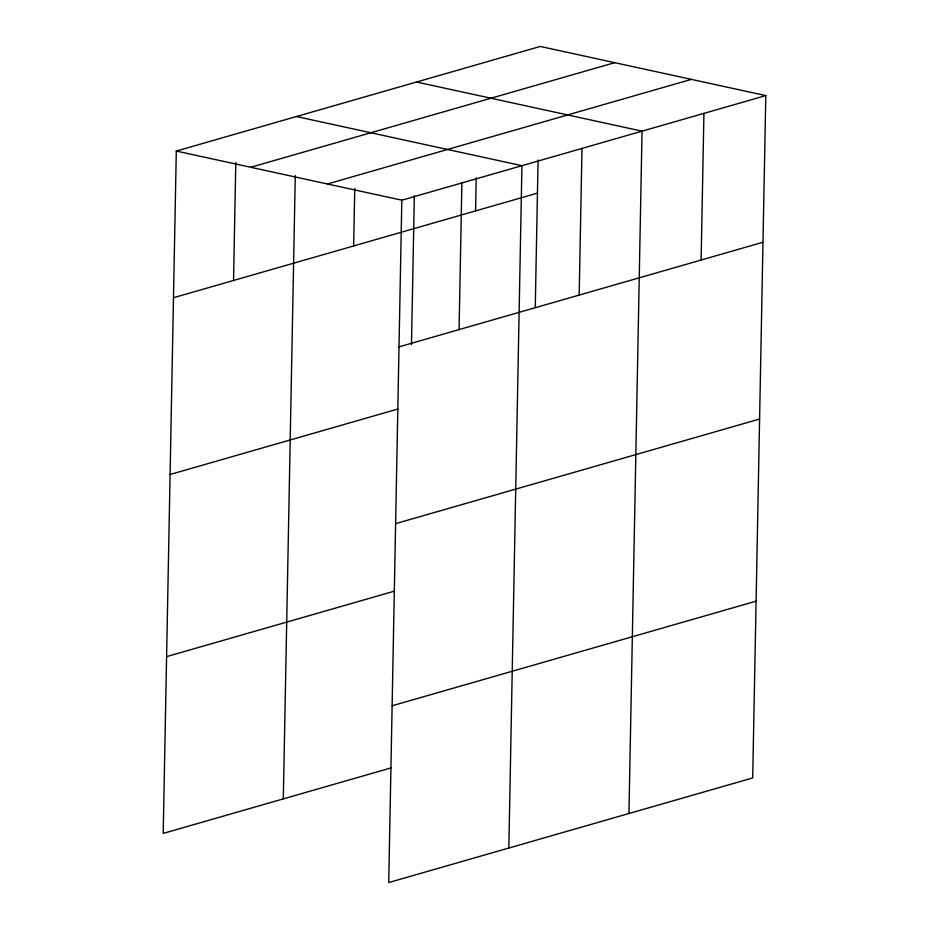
<?xml version="1.0" encoding="UTF-8"?>
<svg xmlns="http://www.w3.org/2000/svg" width="929" height="929" viewBox="0 0 929 929"><rect width="100%" height="100%" fill="white"/><g stroke="black" fill="none" stroke-linecap="round" stroke-linejoin="round"><path stroke-width="1.39" d="M765.798 95.594L401.827 200.2L388.728 882.55L752.699 777.945L765.798 95.594L540.272 46.45L176.301 151.055L163.202 833.406L391.132 767.888M233.539 280.465L235.803 162.552M283.31 798.882L295.283 175.488M353.647 245.941L354.75 188.424M411.477 344.601L414.346 195.613M459.065 329.609L461.887 182.943M475.578 210.895L476.217 177.822M508.837 848.026L521.935 165.687L296.409 116.531M535.255 307.58L538.088 160.043M579.185 295.085L581.995 148.419M628.945 813.514L642.055 131.163L416.517 82.019M701.116 260.039L703.927 113.384M250.725 167.278L614.696 62.673M327.403 183.988L691.373 79.383M173.479 297.721L537.461 193.116M399.017 346.865L762.988 242.26M170.088 474.498L398.03 408.981M395.615 523.642L759.597 419.037M166.593 656.629L394.535 591.123M392.119 705.773L756.101 601.168M176.301 151.055L401.827 200.2"/></g></svg>
